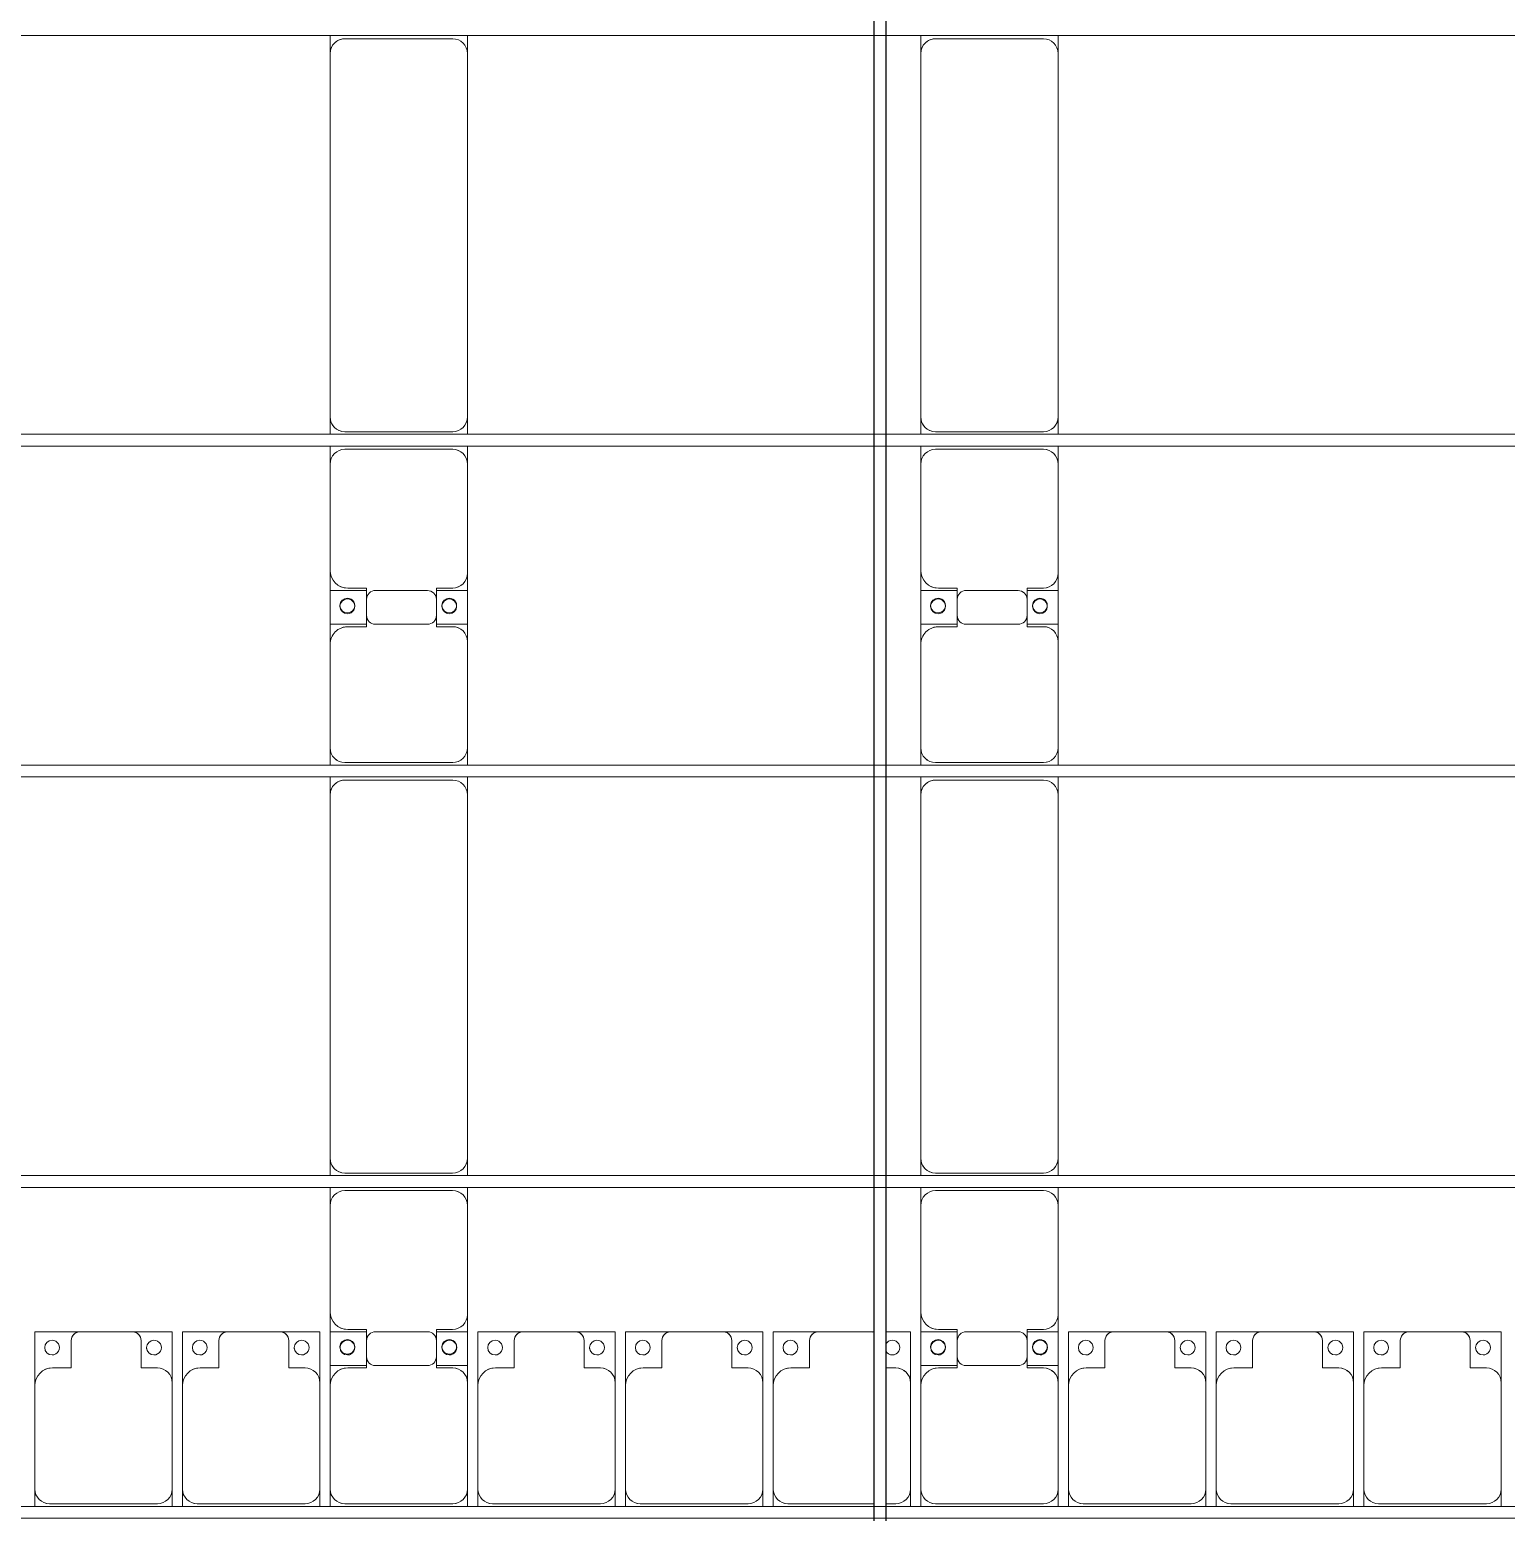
# Model space of a CAD drawing. Header units: millimetres. Extents: x -147246 to 112336, y -213734 to -86506.
# Drawn here: x -95365 to -90365, y -130845 to -125825 of the extents above; entities that cross this region are included whole.
import ezdxf

# ---------------------------------------------------------------- set-up
doc = ezdxf.new("R2010")
doc.units = ezdxf.units.MM
doc.layers.add('A-GENM', color=13, linetype='Continuous', lineweight=9)
doc.layers.add('S-BEAM', color=12, linetype='Continuous', lineweight=9)

# ---------------------------------------------------------------- blocks, each defined once
blk = doc.blocks.new('Dai phao do pin - DẢI PHAO ĐỠ PIN-30137-BỐ TRÍ KHUNG KẾT CẤU BÈ PIN 05')
at = {"layer": 'A-GENM', "color": 7}
for p, q in [((29438.9, 223.4), (29499.7, 223.4)), ((30730.3, 223.4), (29499.7, 223.4)), ((30730.3, 223.4), (30788.9, 223.4)), ((30828.9, 223.4), (30889.7, 223.4)), ((31259.7, 223.4), (30889.7, 223.4)), ((31259.7, 223.4), (31432.2, 223.4)), ((31317.8, 223.4), (31490.3, 223.4)), ((31317.8, 118.2), (31317.8, 223.4)), ((31432.2, 223.4), (31432.2, 118.2)), ((31850.3, 223.4), (31490.3, 223.4)), ((31850.3, 223.4), (31908.9, 223.4)), ((31948.9, 223.4), (32009.7, 223.4)), ((33240.3, 223.4), (32009.7, 223.4)), ((33240.3, 223.4), (33298.9, 223.4)), ((33338.9, 223.4), (33399.7, 223.4)), ((33769.7, 223.4), (33399.7, 223.4)), ((33769.7, 223.4), (33942.2, 223.4)), ((33942.2, 223.4), (33942.2, 118.4)), ((29449.7, 173.4), (29449.7, -191.6)), ((30780.3, -191.6), (30780.3, 173.4)), ((30839.7, 173.4), (30839.7, -191.6)), ((31309.7, 118.2), (31309.7, 173.4)), ((31440.3, 173.4), (31440.3, 118.2)), ((31900.3, -191.6), (31900.3, 173.4)), ((31959.7, 173.4), (31959.7, -191.6)), ((33290.3, -191.6), (33290.3, 173.4)), ((33349.7, 173.4), (33349.7, -191.6)), ((33819.7, 118.2), (33819.7, 173.4)), ((31402.2, 118.2), (31309.7, 118.2)), ((31440.3, 118.2), (31347.8, 118.2)), ((33912.2, 118.2), (33819.7, 118.2)), ((31317.8, 88.2), (31317.8, -88.2)), ((31432.2, -88.2), (31432.2, 88.2)), ((33942.2, -88.2), (33942.2, 88.2)), ((31309.7, -181.6), (31309.7, -118.2)), ((31309.7, -118.2), (31402.2, -118.2)), ((31317.8, -241.6), (31317.8, -118.2)), ((31347.8, -118.2), (31440.3, -118.2)), ((31432.2, -118.2), (31432.2, -241.6)), ((31440.3, -118.2), (31440.3, -181.6)), ((33819.7, -181.6), (33819.7, -118.2)), ((33819.7, -118.2), (33912.2, -118.2)), ((33942.2, -118), (33942.2, -241.6)), ((29499.7, -241.6), (29438.9, -241.6)), ((29499.7, -241.6), (30730.3, -241.6)), ((30788.9, -241.6), (30730.3, -241.6)), ((30889.7, -241.6), (30828.9, -241.6)), ((30889.7, -241.6), (31249.7, -241.6)), ((31432.2, -241.6), (31249.7, -241.6)), ((31500.3, -241.6), (31317.8, -241.6)), ((31500.3, -241.6), (31850.3, -241.6)), ((31908.9, -241.6), (31850.3, -241.6)), ((32009.7, -241.6), (31948.9, -241.6)), ((32009.7, -241.6), (33240.3, -241.6)), ((33298.9, -241.6), (33240.3, -241.6)), ((33399.7, -241.6), (33338.9, -241.6)), ((33399.7, -241.6), (33759.7, -241.6)), ((33942.2, -241.6), (33759.7, -241.6))]:
    blk.add_line(p, q, dxfattribs=at)
for centre, radius, start, end in [((29499.7, 173.4), 50, 90, 180), ((29499.7, 173.4), 50, 90, 180), ((30730.3, 173.4), 50, 0, 90), ((30730.3, 173.4), 50, 45, 90), ((30889.7, 173.4), 50, 90, 180), ((30889.7, 173.4), 50, 135, 180), ((31259.7, 173.4), 50, 0, 90), ((31259.7, 173.4), 50, 0, 45), ((31490.3, 173.4), 50, 90, 180), ((31490.3, 173.4), 50, 135, 180), ((31850.3, 173.4), 50, 0, 90), ((31850.3, 173.4), 50, 0, 45), ((32009.7, 173.4), 50, 90, 180), ((32009.7, 173.4), 50, 90, 180), ((33240.3, 173.4), 50, 0, 90), ((33240.3, 173.4), 50, 45, 90), ((33399.7, 173.4), 50, 90, 180), ((33399.7, 173.4), 50, 135, 180), ((33769.7, 173.4), 50, 360, 90), ((33769.7, 173.4), 50, 360, 45), ((31368.6, 161.8), 25, 360, 180), ((31368.6, 161.8), 25, 180, 360), ((31371.4, 161.8), 25, 0, 180), ((31371.4, 161.8), 25, 180, 0), ((33878.6, 161.8), 25, 360, 180), ((33878.6, 161.8), 25, 180, 360), ((31347.8, 88.2), 30, 90, 180), ((31402.2, 88.2), 30, 0, 90), ((33912.2, 88.2), 30, 0, 90), ((31347.8, -88.2), 30, 180, 270), ((31402.2, -88.2), 30, 270, 0), ((33912.2, -88.2), 30, 270, 0), ((29499.7, -191.6), 50, 180, 270), ((29499.7, -191.6), 50, 180, 255), ((30730.3, -191.6), 50, 270, 0), ((30889.7, -191.6), 50, 180, 270), ((30889.7, -191.6), 50, 180, 225), ((31249.7, -181.6), 60, 270, 360), ((31249.7, -181.6), 60, 330, 0), ((31368.6, -183.2), 25, 360, 180), ((31368.6, -183.2), 25, 180, 360), ((31371.4, -183.2), 25, 360, 180), ((31371.4, -183.2), 25, 180, 360), ((31500.3, -181.6), 60, 180, 270), ((31500.3, -181.6), 60, 180, 210), ((31850.3, -191.6), 50, 270, 360), ((31850.3, -191.6), 50, 315, 0), ((32009.7, -191.6), 50, 180, 270), ((32009.7, -191.6), 50, 180, 255), ((33240.3, -191.6), 50, 270, 0), ((33399.7, -191.6), 50, 180, 270), ((33399.7, -191.6), 50, 180, 225), ((33759.7, -181.6), 60, 270, 360), ((33759.7, -181.6), 60, 330, 360), ((33878.6, -183.2), 25, 0, 180), ((33878.6, -183.2), 25, 180, 0), ((30730.3, -191.6), 50, 270, 345), ((33240.3, -191.6), 50, 270, 345)]:
    blk.add_arc(centre, radius, start, end, dxfattribs=at)
blk = doc.blocks.new('Dai phao do pin - DẢI PHAO ĐỠ PIN-30168-BỐ TRÍ KHUNG KẾT CẤU BÈ PIN 05')
at = {"layer": 'A-GENM', "color": 7}
for p, q in [((29438.9, 223.4), (29499.7, 223.4)), ((30730.3, 223.4), (29499.7, 223.4)), ((30730.3, 223.4), (30788.9, 223.4)), ((30828.9, 223.4), (30889.7, 223.4)), ((31259.7, 223.4), (30889.7, 223.4)), ((31259.7, 223.4), (31432.2, 223.4)), ((31317.8, 223.4), (31490.3, 223.4)), ((31317.8, 118.2), (31317.8, 223.4)), ((31432.2, 223.4), (31432.2, 118.2)), ((31850.3, 223.4), (31490.3, 223.4)), ((31850.3, 223.4), (31908.9, 223.4)), ((31948.9, 223.4), (32009.7, 223.4)), ((33240.3, 223.4), (32009.7, 223.4)), ((33240.3, 223.4), (33298.9, 223.4)), ((33338.9, 223.4), (33399.7, 223.4)), ((33769.7, 223.4), (33399.7, 223.4)), ((33769.7, 223.4), (33942.2, 223.4)), ((33942.2, 223.4), (33942.2, 118.4)), ((29449.7, 173.4), (29449.7, -191.6)), ((30780.3, -191.6), (30780.3, 173.4)), ((30839.7, 173.4), (30839.7, -191.6)), ((31309.7, 118.2), (31309.7, 173.4)), ((31440.3, 173.4), (31440.3, 118.2)), ((31900.3, -191.6), (31900.3, 173.4)), ((31959.7, 173.4), (31959.7, -191.6)), ((33290.3, -191.6), (33290.3, 173.4)), ((33349.7, 173.4), (33349.7, -191.6)), ((33819.7, 118.2), (33819.7, 173.4)), ((31402.2, 118.2), (31309.7, 118.2)), ((31440.3, 118.2), (31347.8, 118.2)), ((33912.2, 118.2), (33819.7, 118.2)), ((31317.8, 88.2), (31317.8, -88.2)), ((31432.2, -88.2), (31432.2, 88.2)), ((33942.2, -88.2), (33942.2, 88.2)), ((31309.7, -181.6), (31309.7, -118.2)), ((31309.7, -118.2), (31402.2, -118.2)), ((31317.8, -241.6), (31317.8, -118.2)), ((31347.8, -118.2), (31440.3, -118.2)), ((31432.2, -118.2), (31432.2, -241.6)), ((31440.3, -118.2), (31440.3, -181.6)), ((33819.7, -181.6), (33819.7, -118.2)), ((33819.7, -118.2), (33912.2, -118.2)), ((33942.2, -118), (33942.2, -241.6)), ((29499.7, -241.6), (29438.9, -241.6)), ((29499.7, -241.6), (30730.3, -241.6)), ((30788.9, -241.6), (30730.3, -241.6)), ((30889.7, -241.6), (30828.9, -241.6)), ((30889.7, -241.6), (31249.7, -241.6)), ((31432.2, -241.6), (31249.7, -241.6)), ((31500.3, -241.6), (31317.8, -241.6)), ((31500.3, -241.6), (31850.3, -241.6)), ((31908.9, -241.6), (31850.3, -241.6)), ((32009.7, -241.6), (31948.9, -241.6)), ((32009.7, -241.6), (33240.3, -241.6)), ((33298.9, -241.6), (33240.3, -241.6)), ((33399.7, -241.6), (33338.9, -241.6)), ((33399.7, -241.6), (33759.7, -241.6)), ((33942.2, -241.6), (33759.7, -241.6))]:
    blk.add_line(p, q, dxfattribs=at)
for centre, radius, start, end in [((29499.7, 173.4), 50, 90, 180), ((29499.7, 173.4), 50, 90, 180), ((30730.3, 173.4), 50, 0, 90), ((30730.3, 173.4), 50, 45, 90), ((30889.7, 173.4), 50, 90, 180), ((30889.7, 173.4), 50, 135, 180), ((31259.7, 173.4), 50, 0, 90), ((31259.7, 173.4), 50, 0, 45), ((31490.3, 173.4), 50, 90, 180), ((31490.3, 173.4), 50, 135, 180), ((31850.3, 173.4), 50, 0, 90), ((31850.3, 173.4), 50, 0, 45), ((32009.7, 173.4), 50, 90, 180), ((32009.7, 173.4), 50, 90, 180), ((33240.3, 173.4), 50, 0, 90), ((33240.3, 173.4), 50, 45, 90), ((33399.7, 173.4), 50, 90, 180), ((33399.7, 173.4), 50, 135, 180), ((33769.7, 173.4), 50, 360, 90), ((33769.7, 173.4), 50, 360, 45), ((31368.6, 161.8), 25, 360, 180), ((31368.6, 161.8), 25, 180, 360), ((31371.4, 161.8), 25, 0, 180), ((31371.4, 161.8), 25, 180, 0), ((33878.6, 161.8), 25, 360, 180), ((33878.6, 161.8), 25, 180, 360), ((31347.8, 88.2), 30, 90, 180), ((31402.2, 88.2), 30, 0, 90), ((33912.2, 88.2), 30, 0, 90), ((31347.8, -88.2), 30, 180, 270), ((31402.2, -88.2), 30, 270, 0), ((33912.2, -88.2), 30, 270, 0), ((29499.7, -191.6), 50, 180, 270), ((29499.7, -191.6), 50, 180, 255), ((30730.3, -191.6), 50, 270, 0), ((30889.7, -191.6), 50, 180, 270), ((30889.7, -191.6), 50, 180, 225), ((31249.7, -181.6), 60, 270, 360), ((31249.7, -181.6), 60, 330, 0), ((31368.6, -183.2), 25, 360, 180), ((31368.6, -183.2), 25, 180, 360), ((31371.4, -183.2), 25, 360, 180), ((31371.4, -183.2), 25, 180, 360), ((31500.3, -181.6), 60, 180, 270), ((31500.3, -181.6), 60, 180, 210), ((31850.3, -191.6), 50, 270, 360), ((31850.3, -191.6), 50, 315, 0), ((32009.7, -191.6), 50, 180, 270), ((32009.7, -191.6), 50, 180, 255), ((33240.3, -191.6), 50, 270, 0), ((33399.7, -191.6), 50, 180, 270), ((33399.7, -191.6), 50, 180, 225), ((33759.7, -181.6), 60, 270, 360), ((33759.7, -181.6), 60, 330, 360), ((33878.6, -183.2), 25, 0, 180), ((33878.6, -183.2), 25, 180, 0), ((30730.3, -191.6), 50, 270, 345), ((33240.3, -191.6), 50, 270, 345)]:
    blk.add_arc(centre, radius, start, end, dxfattribs=at)
blk = doc.blocks.new('Dải phao đi lại kèm đỡ invester - DẢI PHAO ĐI LẠI-14853-BỐ TRÍ KHUNG KẾT CẤU BÈ PIN 05')
at = {"layer": 'A-GENM', "color": 7}
for p, q in [((44758.4, 1312.2), (44911.8, 1312.2)), ((44758.4, 1129.7), (44758.4, 1312.2)), ((45088.2, 1312.2), (44911.8, 1312.2)), ((45088.2, 1312.2), (45223.4, 1312.2)), ((45223.4, 1312.2), (45223.4, 1139.7)), ((45258.4, 1312.2), (45411.8, 1312.2)), ((45258.4, 1129.7), (45258.4, 1312.2)), ((45588.2, 1312.2), (45411.8, 1312.2)), ((45588.2, 1312.2), (45723.4, 1312.2)), ((45723.4, 1312.2), (45723.4, 1139.7)), ((45758.4, 1312.2), (45881.6, 1312.2)), ((45758.4, 1129.7), (45758.4, 1312.2)), ((46088.2, 1312.2), (45911.8, 1312.2)), ((46118, 1312.2), (46223.4, 1312.2)), ((46223.4, 1312.2), (46223.4, 1139.7)), ((46258.4, 1312.2), (46411.8, 1312.2)), ((46258.4, 1129.7), (46258.4, 1312.2)), ((46588.2, 1312.2), (46411.8, 1312.2)), ((46588.2, 1312.2), (46723.4, 1312.2)), ((46723.4, 1312.2), (46723.4, 1139.7)), ((46758.4, 1312.2), (46911.8, 1312.2)), ((46758.4, 1129.7), (46758.4, 1312.2)), ((47088.2, 1312.2), (46911.8, 1312.2)), ((47088.2, 1312.2), (47223.4, 1312.2)), ((47223.4, 1312.2), (47223.4, 1139.7)), ((47258.4, 1312.2), (47411.8, 1312.2)), ((47258.4, 1129.7), (47258.4, 1312.2)), ((47588.2, 1312.2), (47411.8, 1312.2)), ((47588.2, 1312.2), (47599.8, 1312.2)), ((47639.8, 1312.2), (47723.4, 1312.2)), ((47723.4, 1312.2), (47723.4, 1139.7)), ((47758.4, 1312.2), (47881.6, 1312.2)), ((47758.4, 1129.7), (47758.4, 1312.2)), ((48088.2, 1312.2), (47911.8, 1312.2)), ((48118, 1312.2), (48223.4, 1312.2)), ((48223.4, 1312.2), (48223.4, 1139.7)), ((48258.4, 1312.2), (48411.8, 1312.2)), ((48258.4, 1129.7), (48258.4, 1312.2)), ((48588.2, 1312.2), (48411.8, 1312.2)), ((48588.2, 1312.2), (48723.4, 1312.2)), ((48723.4, 1312.2), (48723.4, 1139.7)), ((48758.4, 1312.2), (48911.8, 1312.2)), ((48758.4, 1129.7), (48758.4, 1312.2)), ((49088.2, 1312.2), (48911.8, 1312.2)), ((49088.2, 1312.2), (49223.4, 1312.2)), ((49223.4, 1312.2), (49223.4, 1139.7)), ((49258.4, 1312.2), (49411.8, 1312.2)), ((49258.4, 1129.7), (49258.4, 1312.2)), ((49588.2, 1312.2), (49411.8, 1312.2)), ((49588.2, 1312.2), (49723.4, 1312.2)), ((49723.4, 1312.2), (49723.4, 1139.7)), ((44881.8, 1282.2), (44881.8, 1189.7)), ((45118.2, 1189.7), (45118.2, 1282.2)), ((45381.8, 1282.2), (45381.8, 1189.7)), ((45618.2, 1189.7), (45618.2, 1282.2)), ((45881.8, 1282.2), (45881.8, 1189.7)), ((46118.2, 1189.7), (46118.2, 1282.2)), ((46381.8, 1282.2), (46381.8, 1189.7)), ((46618.2, 1189.7), (46618.2, 1282.2)), ((46881.8, 1282.2), (46881.8, 1189.7)), ((47118.2, 1189.7), (47118.2, 1282.2)), ((47381.8, 1282.2), (47381.8, 1189.7)), ((47881.8, 1282.2), (47881.8, 1189.7)), ((48118.2, 1189.7), (48118.2, 1282.2)), ((48381.8, 1282.2), (48381.8, 1189.7)), ((48618.2, 1189.7), (48618.2, 1282.2)), ((48881.8, 1282.2), (48881.8, 1189.7)), ((49118.2, 1189.7), (49118.2, 1282.2)), ((49381.8, 1282.2), (49381.8, 1189.7)), ((49618.2, 1189.7), (49618.2, 1282.2)), ((44881.8, 1189.7), (44818.4, 1189.7)), ((45173.4, 1189.7), (45118.2, 1189.7)), ((45381.8, 1189.7), (45318.4, 1189.7)), ((45673.4, 1189.7), (45618.2, 1189.7)), ((45881.8, 1189.7), (45818.4, 1189.7)), ((46173.4, 1189.7), (46118.2, 1189.7)), ((46381.8, 1189.7), (46318.4, 1189.7)), ((46673.4, 1189.7), (46618.2, 1189.7)), ((46881.8, 1189.7), (46818.4, 1189.7)), ((47173.4, 1189.7), (47118.2, 1189.7)), ((47381.8, 1189.7), (47318.4, 1189.7)), ((47673.4, 1189.7), (47639.8, 1189.7)), ((47881.8, 1189.7), (47818.4, 1189.7)), ((48173.4, 1189.7), (48118.2, 1189.7)), ((48381.8, 1189.7), (48318.4, 1189.7)), ((48673.4, 1189.7), (48618.2, 1189.7)), ((48881.8, 1189.7), (48818.4, 1189.7)), ((49173.4, 1189.7), (49118.2, 1189.7)), ((49381.8, 1189.7), (49318.4, 1189.7)), ((49673.4, 1189.7), (49618.2, 1189.7)), ((44758.4, 1129.7), (44758.4, 779.7)), ((45223.4, 779.7), (45223.4, 1139.7)), ((45258.4, 1129.7), (45258.4, 779.7)), ((45723.4, 779.7), (45723.4, 1139.7)), ((45758.4, 1129.7), (45758.4, 779.7)), ((46223.4, 779.7), (46223.4, 1139.7)), ((46258.4, 1129.7), (46258.4, 779.7)), ((46723.4, 779.7), (46723.4, 1139.7)), ((46758.4, 1129.7), (46758.4, 779.7)), ((47223.4, 779.7), (47223.4, 1139.7)), ((47258.4, 1129.7), (47258.4, 779.7)), ((47723.4, 779.7), (47723.4, 1139.7)), ((47758.4, 1129.7), (47758.4, 779.7)), ((48223.4, 779.7), (48223.4, 1139.7)), ((48258.4, 1129.7), (48258.4, 779.7)), ((48723.4, 779.7), (48723.4, 1139.7)), ((48758.4, 1129.7), (48758.4, 779.7)), ((49223.4, 779.7), (49223.4, 1139.7)), ((49258.4, 1129.7), (49258.4, 779.7)), ((49723.4, 779.7), (49723.4, 1139.7)), ((44758.4, 720.8), (44758.4, 779.7)), ((45223.4, 779.7), (45223.4, 720.8)), ((45258.4, 720.8), (45258.4, 779.7)), ((45723.4, 779.7), (45723.4, 720.8)), ((45758.4, 720.8), (45758.4, 779.7)), ((46223.4, 779.7), (46223.4, 720.8)), ((46258.4, 720.8), (46258.4, 779.7)), ((46723.4, 779.7), (46723.4, 720.8)), ((46758.4, 720.8), (46758.4, 779.7)), ((47223.4, 779.7), (47223.4, 720.8)), ((47258.4, 720.8), (47258.4, 779.7)), ((47723.4, 779.7), (47723.4, 720.8)), ((47758.4, 720.8), (47758.4, 779.7)), ((48223.4, 779.7), (48223.4, 720.8)), ((48258.4, 720.8), (48258.4, 779.7)), ((48723.4, 779.7), (48723.4, 720.8)), ((48758.4, 720.8), (48758.4, 779.7)), ((49223.4, 779.7), (49223.4, 720.8)), ((49258.4, 720.8), (49258.4, 779.7)), ((49723.4, 779.7), (49723.4, 720.8)), ((44808.4, 729.7), (45173.4, 729.7)), ((45308.4, 729.7), (45673.4, 729.7)), ((45808.4, 729.7), (46173.4, 729.7)), ((46308.4, 729.7), (46673.4, 729.7)), ((46808.4, 729.7), (47173.4, 729.7)), ((47308.4, 729.7), (47599.8, 729.7)), ((47639.8, 729.7), (47673.4, 729.7)), ((47808.4, 729.7), (48173.4, 729.7)), ((48308.4, 729.7), (48673.4, 729.7)), ((48808.4, 729.7), (49173.4, 729.7)), ((49308.4, 729.7), (49673.4, 729.7))]:
    blk.add_line(p, q, dxfattribs=at)
for centre, radius, start, end in [((44911.8, 1282.2), 30, 90, 180), ((44911.8, 1282.2), 30, 90, 150), ((45088.2, 1282.2), 30, 0, 90), ((45088.2, 1282.2), 30, 30, 90), ((45411.8, 1282.2), 30, 90, 180), ((45411.8, 1282.2), 30, 90, 150), ((45588.2, 1282.2), 30, 0, 90), ((45588.2, 1282.2), 30, 30, 90), ((45911.8, 1282.2), 30, 90, 180), ((46088.2, 1282.2), 30, 0, 90), ((46411.8, 1282.2), 30, 90, 180), ((46411.8, 1282.2), 30, 90, 150), ((46588.2, 1282.2), 30, 0, 90), ((46588.2, 1282.2), 30, 30, 90), ((46911.8, 1282.2), 30, 90, 180), ((46911.8, 1282.2), 30, 90, 150), ((47088.2, 1282.2), 30, 0, 90), ((47088.2, 1282.2), 30, 30, 90), ((47411.8, 1282.2), 30, 90, 180), ((47411.8, 1282.2), 30, 90, 150), ((47588.2, 1282.2), 30, 75, 90), ((47588.2, 1282.2), 30, 75, 90), ((47911.8, 1282.2), 30, 90, 180), ((48088.2, 1282.2), 30, 0, 90), ((48411.8, 1282.2), 30, 90, 180), ((48411.8, 1282.2), 30, 90, 150), ((48588.2, 1282.2), 30, 0, 90), ((48588.2, 1282.2), 30, 30, 90), ((48911.8, 1282.2), 30, 90, 180), ((48911.8, 1282.2), 30, 90, 150), ((49088.2, 1282.2), 30, 0, 90), ((49088.2, 1282.2), 30, 30, 90), ((49411.8, 1282.2), 30, 90, 180), ((49411.8, 1282.2), 30, 90, 150), ((49588.2, 1282.2), 30, 0, 90), ((49588.2, 1282.2), 30, 30, 90), ((44816.8, 1258.6), 25, 90, 270), ((44816.8, 1258.6), 25, 270, 90), ((45161.8, 1258.6), 25, 90, 270), ((45161.8, 1258.6), 25, 180, 195), ((45161.8, 1258.6), 25, 270, 90), ((45316.8, 1258.6), 25, 90, 270), ((45316.8, 1258.6), 25, 270, 90), ((45661.8, 1258.6), 25, 90, 270), ((45661.8, 1258.6), 25, 180, 195), ((45661.8, 1258.6), 25, 270, 90), ((45816.8, 1258.6), 25, 90, 270), ((45816.8, 1258.6), 25, 270, 90), ((46161.8, 1258.6), 25, 90, 270), ((46161.8, 1258.6), 25, 270, 90), ((46316.8, 1258.6), 25, 90, 270), ((46316.8, 1258.6), 25, 270, 90), ((46661.8, 1258.6), 25, 90, 270), ((46661.8, 1258.6), 25, 180, 195), ((46661.8, 1258.6), 25, 270, 90), ((46816.8, 1258.6), 25, 90, 270), ((46816.8, 1258.6), 25, 270, 90), ((47161.8, 1258.6), 25, 90, 270), ((47161.8, 1258.6), 25, 180, 195), ((47161.8, 1258.6), 25, 270, 90), ((47316.8, 1258.6), 25, 90, 270), ((47316.8, 1258.6), 25, 270, 90), ((47661.8, 1258.6), 25, 90, 150), ((47661.8, 1258.6), 25, 270, 90), ((47816.8, 1258.6), 25, 90, 270), ((47816.8, 1258.6), 25, 270, 90), ((48161.8, 1258.6), 25, 90, 270), ((48161.8, 1258.6), 25, 270, 90), ((48316.8, 1258.6), 25, 90, 270), ((48316.8, 1258.6), 25, 270, 90), ((48661.8, 1258.6), 25, 90, 270), ((48661.8, 1258.6), 25, 180, 195), ((48661.8, 1258.6), 25, 270, 90), ((48816.8, 1258.6), 25, 90, 270), ((48816.8, 1258.6), 25, 270, 90), ((49161.8, 1258.6), 25, 90, 270), ((49161.8, 1258.6), 25, 180, 195), ((49161.8, 1258.6), 25, 270, 90), ((49316.8, 1258.6), 25, 90, 270), ((49316.8, 1258.6), 25, 270, 90), ((49661.8, 1258.6), 25, 90, 270), ((49661.8, 1258.6), 25, 180, 195), ((49661.8, 1258.6), 25, 270, 90), ((47661.8, 1258.6), 25, 210, 270), ((44818.4, 1129.7), 60, 90, 180), ((44818.4, 1129.7), 60, 90, 120), ((45173.4, 1139.7), 50, 360, 90), ((45173.4, 1139.7), 50, 45, 90), ((45318.4, 1129.7), 60, 90, 180), ((45318.4, 1129.7), 60, 90, 120), ((45673.4, 1139.7), 50, 360, 90), ((45673.4, 1139.7), 50, 45, 90), ((45818.4, 1129.7), 60, 90, 180), ((45818.4, 1129.7), 60, 90, 120), ((46173.4, 1139.7), 50, 0, 90), ((46173.4, 1139.7), 50, 45, 90), ((46318.4, 1129.7), 60, 90, 180), ((46318.4, 1129.7), 60, 90, 120), ((46673.4, 1139.7), 50, 0, 90), ((46673.4, 1139.7), 50, 45, 90), ((46818.4, 1129.7), 60, 90, 180), ((46818.4, 1129.7), 60, 90, 120), ((47173.4, 1139.7), 50, 360, 90), ((47173.4, 1139.7), 50, 45, 90), ((47318.4, 1129.7), 60, 90, 180), ((47318.4, 1129.7), 60, 90, 120), ((47673.4, 1139.7), 50, 0, 90), ((47673.4, 1139.7), 50, 45, 90), ((47818.4, 1129.7), 60, 90, 180), ((47818.4, 1129.7), 60, 90, 120), ((48173.4, 1139.7), 50, 0, 90), ((48173.4, 1139.7), 50, 45, 90), ((48318.4, 1129.7), 60, 90, 180), ((48318.4, 1129.7), 60, 90, 120), ((48673.4, 1139.7), 50, 0, 90), ((48673.4, 1139.7), 50, 45, 90), ((48818.4, 1129.7), 60, 90, 180), ((48818.4, 1129.7), 60, 90, 120), ((49173.4, 1139.7), 50, 0, 90), ((49173.4, 1139.7), 50, 45, 90), ((49318.4, 1129.7), 60, 90, 180), ((49318.4, 1129.7), 60, 90, 120), ((49673.4, 1139.7), 50, 360, 90), ((49673.4, 1139.7), 50, 45, 90), ((44808.4, 779.7), 50, 180, 270), ((45173.4, 779.7), 50, 270, 0), ((45308.4, 779.7), 50, 180, 270), ((45673.4, 779.7), 50, 270, 0), ((45808.4, 779.7), 50, 180, 270), ((46173.4, 779.7), 50, 270, 360), ((46308.4, 779.7), 50, 180, 270), ((46673.4, 779.7), 50, 270, 0), ((46808.4, 779.7), 50, 180, 270), ((47173.4, 779.7), 50, 270, 0), ((47308.4, 779.7), 50, 180, 270), ((47673.4, 779.7), 50, 270, 0), ((47808.4, 779.7), 50, 180, 270), ((48173.4, 779.7), 50, 270, 0), ((48308.4, 779.7), 50, 180, 270), ((48673.4, 779.7), 50, 270, 0), ((48808.4, 779.7), 50, 180, 270), ((49173.4, 779.7), 50, 270, 0), ((49308.4, 779.7), 50, 180, 270), ((49673.4, 779.7), 50, 270, 0), ((44808.4, 779.7), 50, 225, 270), ((45173.4, 779.7), 50, 270, 315), ((45308.4, 779.7), 50, 225, 270), ((45673.4, 779.7), 50, 270, 315), ((45808.4, 779.7), 50, 225, 270), ((46173.4, 779.7), 50, 270, 315), ((46308.4, 779.7), 50, 225, 270), ((46673.4, 779.7), 50, 270, 315), ((46808.4, 779.7), 50, 225, 270), ((47173.4, 779.7), 50, 270, 315), ((47308.4, 779.7), 50, 225, 270), ((47673.4, 779.7), 50, 270, 315), ((47808.4, 779.7), 50, 225, 270), ((48173.4, 779.7), 50, 270, 315), ((48308.4, 779.7), 50, 225, 270), ((48673.4, 779.7), 50, 270, 315), ((48808.4, 779.7), 50, 225, 270), ((49173.4, 779.7), 50, 270, 315), ((49308.4, 779.7), 50, 225, 270), ((49673.4, 779.7), 50, 270, 315)]:
    blk.add_arc(centre, radius, start, end, dxfattribs=at)
blk = doc.blocks.new('Dầm C52 - Dầm C52-18773-BỐ TRÍ KHUNG KẾT CẤU BÈ PIN 05')
at = {"layer": 'S-BEAM', "color": 1}
blk.add_line((-74474.3, 20), (74474.3, 20), dxfattribs=at)
blk = doc.blocks.new('Dầm C52 - Dầm C52-18774-BỐ TRÍ KHUNG KẾT CẤU BÈ PIN 05')
at = {"layer": 'S-BEAM', "color": 1}
for p, q in [((-74474.3, 20), (74474.3, 20)), ((74474.3, -20), (-74474.3, -20))]:
    blk.add_line(p, q, dxfattribs=at)
blk = doc.blocks.new('Dầm C52 - Dầm C52-18775-BỐ TRÍ KHUNG KẾT CẤU BÈ PIN 05')
at = {"layer": 'S-BEAM', "color": 1}
for p, q in [((-74474.3, 20), (74474.3, 20)), ((74474.3, -20), (-74474.3, -20))]:
    blk.add_line(p, q, dxfattribs=at)
blk = doc.blocks.new('Dầm C52 - Hộp 40x60-25898-BỐ TRÍ KHUNG KẾT CẤU BÈ PIN 05')
at = {"layer": 'S-BEAM', "color": 3, "lineweight": 25}
for p, q in [((-55982.1, 20), (55982.1, 20)), ((55982.1, -20), (-55982.1, -20))]:
    blk.add_line(p, q, dxfattribs=at)
blk = doc.blocks.new('HOBANMONG_BEPIN 5_rvt-1-BỐ TRÍ KHUNG KẾT CẤU BÈ PIN 05')
at = {"layer": 'A-GENM', "color": 3, "lineweight": 25}
for name, p, rotation in [('Dai phao do pin - DẢI PHAO ĐỠ PIN-30137-BỐ TRÍ KHUNG KẾT CẤU BÈ PIN 05', (-94105.5, -96405.9), 269.9997710125194), ('Dai phao do pin - DẢI PHAO ĐỠ PIN-30168-BỐ TRÍ KHUNG KẾT CẤU BÈ PIN 05', (-92105.5, -96405.9), 269.9997710125194), ('Dải phao đi lại kèm đỡ invester - DẢI PHAO ĐI LẠI-14853-BỐ TRÍ KHUNG KẾT CẤU BÈ PIN 05', (-140105.4, -131545.4), 359.9997710135151)]:
    blk.add_blockref(name, p, dxfattribs=dict(at, rotation=rotation))
at = {"layer": 'S-BEAM', "color": 3, "lineweight": 25}
for name, p, rotation in [('Dầm C52 - Hộp 40x60-25898-BỐ TRÍ KHUNG KẾT CẤU BÈ PIN 05', (-92485.7, -148536.8), 269.9997710125197), ('Dầm C52 - Dầm C52-18773-BỐ TRÍ KHUNG KẾT CẤU BÈ PIN 05', (-66079.9, -125824.9), 179.9997710135151), ('Dầm C52 - Dầm C52-18774-BỐ TRÍ KHUNG KẾT CẤU BÈ PIN 05', (-66079.9, -127214.9), 179.9997710135151), ('Dầm C52 - Dầm C52-18774-BỐ TRÍ KHUNG KẾT CẤU BÈ PIN 05', (-66079.9, -128334.9), 179.9997710135151), ('Dầm C52 - Dầm C52-18775-BỐ TRÍ KHUNG KẾT CẤU BÈ PIN 05', (-66080, -129724.9), 179.9997710135151), ('Dầm C52 - Dầm C52-18775-BỐ TRÍ KHUNG KẾT CẤU BÈ PIN 05', (-66080, -130844.9), 179.9997710135151)]:
    blk.add_blockref(name, p, dxfattribs=dict(at, rotation=rotation))

msp = doc.modelspace()

# ---------------------------------------------------------------- block references
at = {"lineweight": 5}
msp.add_blockref('HOBANMONG_BEPIN 5_rvt-1-BỐ TRÍ KHUNG KẾT CẤU BÈ PIN 05', (0, 0), dxfattribs=at)

doc.saveas('drawing.dxf')
